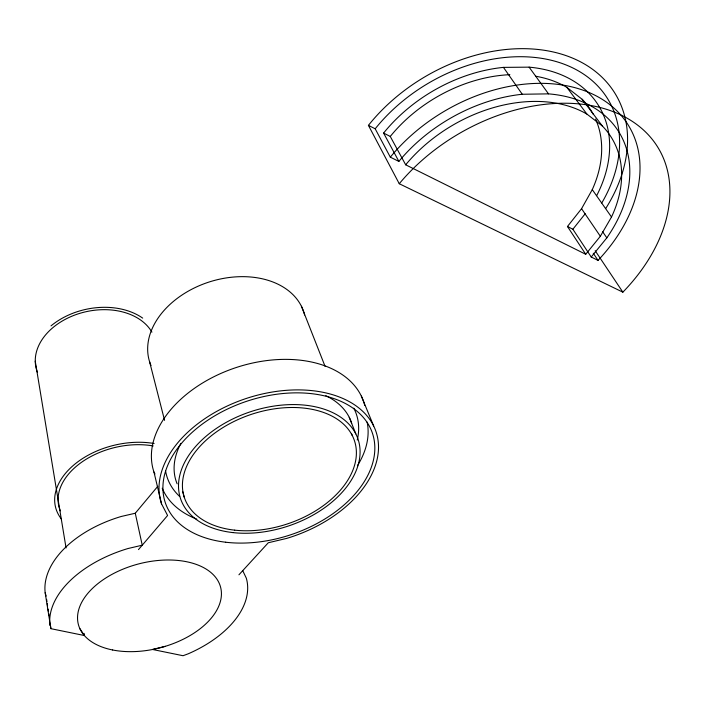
<?xml version="1.0" encoding="UTF-8"?>
<svg xmlns="http://www.w3.org/2000/svg" width="705" height="705" viewBox="0 0 705 705"><rect width="100%" height="100%" fill="white"/><g stroke="black" fill="none" stroke-linecap="round" stroke-linejoin="round"><path stroke-width="1.06" d="M535.721 76.237A128.072 92.567 -31.1 0 1 566.882 87.385L582.136 99.282L602.343 126.001A131.421 92.884 -30.7 0 1 611.508 217.008L600.343 236.272L585.732 254.285L567.463 226.49L581.563 208.689L592.27 189.627A128.072 92.567 -31.1 0 0 595.584 119.083M605.718 208.521A156.466 113.179 -31.1 0 0 566.371 55.721A156.466 113.179 -31.1 0 0 368.424 125.358L375.192 128.795L390.323 157.171A151.584 107.204 -30.7 0 1 594.456 94.999A151.584 107.204 -30.7 0 1 598.025 260.392L591.222 257.008L572.874 229.248L585.203 213.756M591.222 257.008L606.829 237.858A140.374 99.238 -30.7 0 0 548.516 93.862L529.111 67.151L503.458 67.38A136.796 98.894 -31.1 0 0 383.599 133.069L398.88 161.419A140.374 99.238 -30.7 0 1 522.264 94.258L548.516 93.862M84.089 633.39L84.45 635.54L50.901 628.675L45.164 592.711A98.991 59.907 -14.4 0 1 121.242 516.474L135.272 513.24L157.841 486.256M138.48 549.609L167.596 515.487L161.542 503.855L153.963 472.042A110.588 72.976 -18.4 0 1 238.158 366.9A110.588 72.976 -18.4 0 1 364.741 405.375M238.933 574.804L268.288 542.753L286.785 538.373A113.144 72.809 -18.5 0 0 376.708 433.919A113.144 72.809 -18.5 0 0 247.094 398.193A113.144 72.809 -18.5 0 0 161.542 503.855M165.305 646.335L152.509 649.472L183.036 655.721L188.173 653.826A101.141 59.581 -14.7 0 0 246.309 578.162L242.731 570.662M399.259 183.732L622.867 292.17A164.873 113.866 -30.3 0 0 621.493 115.259A164.873 113.866 -30.3 0 0 399.259 183.732L368.424 125.358M390.323 157.171L398.88 161.419M383.599 133.069L390.262 136.453L405.675 164.803L585.732 254.285M567.463 226.49L572.874 229.248M566.882 87.385L586.895 114.078L602.343 126.001M592.27 189.627L611.508 217.008M503.458 67.38L522.264 94.258M602.563 231.637L606.829 237.858M581.563 208.689L600.343 236.272M595.17 250.698L622.867 292.17M593.275 253.236L598.025 260.392M79.832 628.596L84.45 635.54M153.963 472.042L154.959 473.989M361.33 396.069L373.694 426.049M349.248 417.316L355.831 433.919M301.423 306.261L325.04 366.292M351.46 433.46L352.262 435.496M45.164 592.711L46.133 596.077M149.583 361.691L164.573 420.347M182.842 491.799L184.199 497.131M135.272 513.24L142.243 545.194L127.905 548.552A101.141 59.581 -14.7 0 0 49.932 625.335M35.25 361.198L66.058 547.944M46.609 599.338L46.927 601.515M47.244 603.683L47.561 605.859M48.046 609.12L48.363 611.288M48.68 613.465L48.998 615.641M50.108 623.246L50.901 628.675M151.011 365.569A81.004 57.792 -18 0 1 208.469 282.22A81.004 57.792 -18 0 1 304.622 314.968M353.795 408.16A99.731 65.353 -18.4 0 1 357.25 440.035M179.687 496.479A99.731 65.353 -18.4 0 1 165.525 470.596M177.14 483.841A92.425 60.278 -18.5 0 1 180.894 443.392M325.789 395.681A92.425 60.278 -18.5 0 1 351.689 423.3M367.138 422.119A107.874 70.385 -18.4 0 1 357.409 465.732M196.818 519.136A107.874 70.385 -18.4 0 1 162.221 488.204M51.007 325.886A64.234 45.992 -12.4 0 1 142.692 318.122M37.506 372.487A61.176 43.798 -12.4 0 1 76.325 314.492A61.176 43.798 -12.4 0 1 151.919 332.143M60.374 510.852A67.83 43.913 -13.8 0 1 81.956 461.995A67.83 43.913 -13.8 0 1 153.196 445.939M61.317 518.915A71.231 46.116 -13.8 0 1 75.012 464.005A71.231 46.116 -13.8 0 1 154.113 443.507M529.111 67.151A136.796 98.894 -31.1 0 1 596.677 195.637M405.675 164.803A131.421 92.884 -30.7 0 1 586.895 114.078M390.262 136.453A128.072 92.567 -31.1 0 1 509.856 74.677M582.136 99.282A128.072 92.567 -31.1 0 1 593.187 114.219M375.192 128.795A147.715 106.825 -31.1 0 1 559.744 62.666A147.715 106.825 -31.1 0 1 601.779 202.978M112.641 649.984A73.514 43.287 -14.7 0 0 221.423 594.421A73.514 43.287 -14.7 0 0 114.351 573.112A73.514 43.287 -14.7 0 0 112.641 649.984M225.67 542.224A109.231 70.28 -18.5 0 0 374.267 440.731A109.231 70.28 -18.5 0 0 206.688 420.964A109.231 70.28 -18.5 0 0 225.67 542.224M232.923 532.592A93.589 60.189 -18.5 0 0 359.524 445.102A93.589 60.189 -18.5 0 0 215.457 429.054A93.589 60.189 -18.5 0 0 232.923 532.592M234.694 530.16A89.685 57.678 -18.5 0 0 355.831 446.195A89.685 57.678 -18.5 0 0 217.669 431.037A89.685 57.678 -18.5 0 0 234.694 530.16"/></g></svg>
